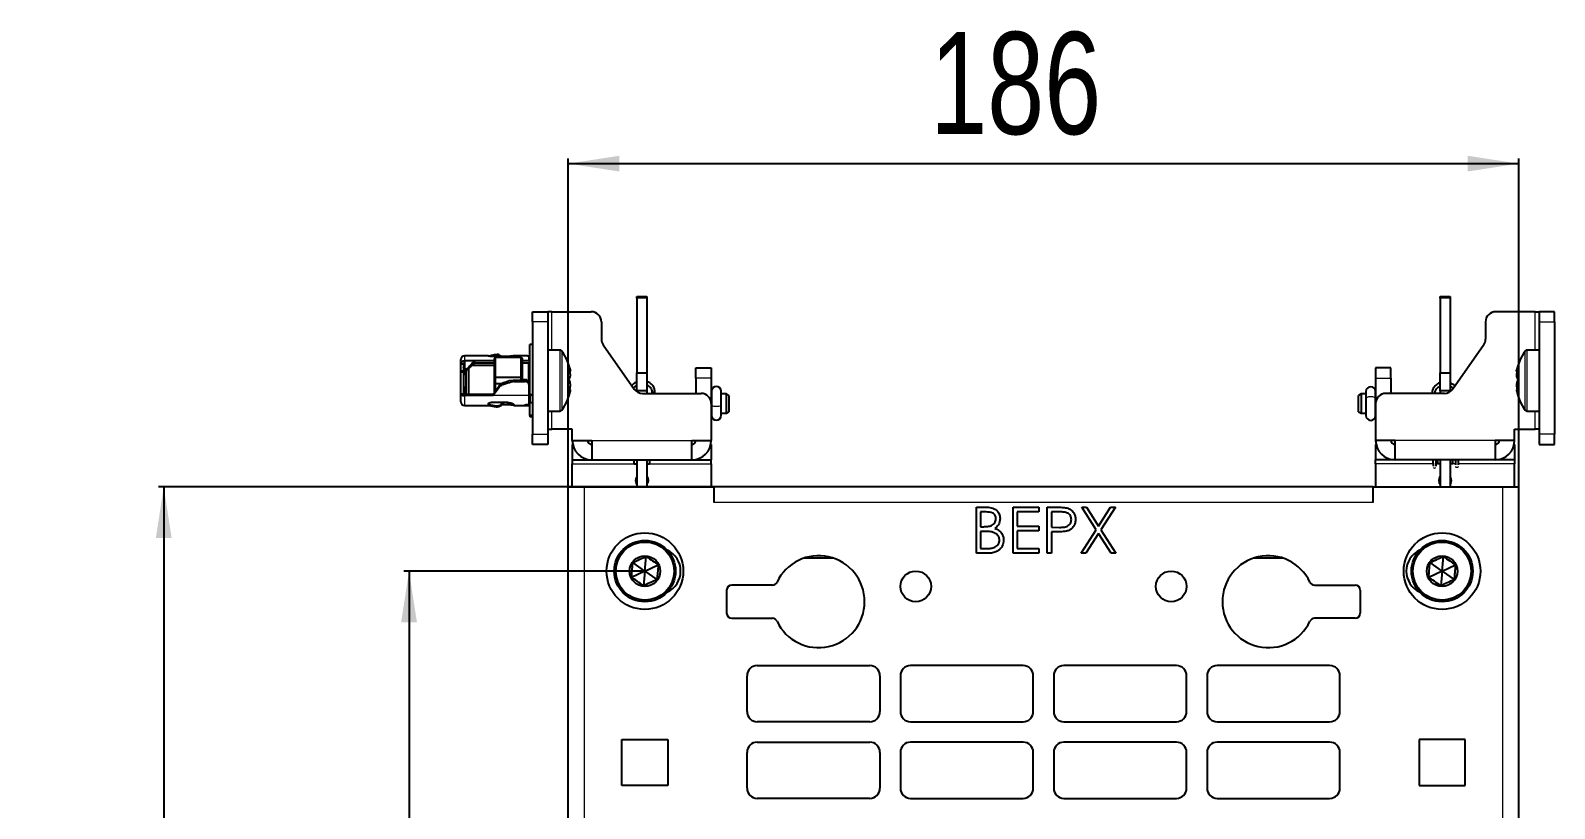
# Model space of a CAD drawing. Header units: millimetres. Extents: x -287 to 523, y -14 to 1990.
# Drawn here: x -287 to 11.2, y 1785.3 to 1937.6 of the extents above; entities that cross this region are included whole.
import ezdxf

# ---------------------------------------------------------------- set-up
doc = ezdxf.new("R2010")
doc.units = ezdxf.units.MM
doc.layers.add('FORMAT', color=7, linetype='Continuous')
doc.styles.add('SLDTEXTSTYLE0', font='TXT', dxfattribs={"width": 0.75})
doc.dimstyles.new('SLDDIMSTYLE0', dxfattribs={"dimtxt": 20, "dimasz": 10, "dimexe": 0, "dimexo": 0.0625, "dimgap": 5, "dimtad": 2, "dimdec": 1, "dimrnd": 1e-09, "dimzin": 12, "dimdsep": 46, "dimtxsty": 'SLDTEXTSTYLE0', "dimsah": 1, "dimcen": 0.09, "dimadec": 0, "dimazin": 3, "dimtfac": 1, "dimtofl": 0, "dimtmove": 0, "dimatfit": 3, "dimfxl": 0, "dimfrac": 2, "dimtolj": 1, "dimtzin": 12, "dimarcsym": 0})

# ---------------------------------------------------------------- blocks, each defined once
blk = doc.blocks.new('_D')
at = {"layer": 'FORMAT'}
for p, q in [((-153.32, 1848.27), (-261.96, 1848.27)), ((-260.96, 1848.27), (-260.96, 165.25)), ((-153.32, 165.25), (-261.96, 165.25))]:
    blk.add_line(p, q, dxfattribs=at)
for points in [[(-260.96, 1848.27), (-262.5, 1838.27), (-259.42, 1838.27)], [(-260.96, 165.25), (-259.42, 175.25), (-262.5, 175.25)]]:
    blk.add_solid(points, dxfattribs=at)
at = {"layer": 'FORMAT', "insert": (-286.74, 977.21), "char_height": 20, "attachment_point": 1, "rotation": 90, "style": 'SLDTEXTSTYLE0'}
blk.add_mtext('1683', dxfattribs=at)
blk = doc.blocks.new('_D_1')
at = {"layer": 'FORMAT'}
for p, q in [((-181.81, 1848.27), (-181.81, 1912.56)), ((4.19, 1848.27), (4.19, 1912.56)), ((-181.81, 1911.56), (4.19, 1911.56))]:
    blk.add_line(p, q, dxfattribs=at)
for points in [[(-181.81, 1911.56), (-171.81, 1910.02), (-171.81, 1913.1)], [(4.19, 1911.56), (-5.81, 1913.1), (-5.81, 1910.02)]]:
    blk.add_solid(points, dxfattribs=at)
at = {"layer": 'FORMAT', "insert": (-110.98, 1937.34), "char_height": 20, "attachment_point": 1, "style": 'SLDTEXTSTYLE0'}
blk.add_mtext('186', dxfattribs=at)
blk = doc.blocks.new('_D_5')
at = {"layer": 'FORMAT'}
for p, q in [((-166.82, 1831.76), (-213.96, 1831.76)), ((-212.96, 1831.76), (-212.96, 181.76)), ((-166.82, 181.76), (-213.96, 181.76))]:
    blk.add_line(p, q, dxfattribs=at)
for points in [[(-212.96, 1831.76), (-214.5, 1821.76), (-211.42, 1821.76)], [(-212.96, 181.76), (-211.42, 191.76), (-214.5, 191.76)]]:
    blk.add_solid(points, dxfattribs=at)
at = {"layer": 'FORMAT', "insert": (-238.74, 977.21), "char_height": 20, "attachment_point": 1, "rotation": 90, "style": 'SLDTEXTSTYLE0'}
blk.add_mtext('1650', dxfattribs=at)

msp = doc.modelspace()

# ---------------------------------------------------------------- linework, layer by layer
at = {"color": 7, "linetype": 'Continuous', "lineweight": 25}
for p, q in [((-168.41, 1885.56), (-166.41, 1885.56)), ((-168.41, 1885.19), (-168.41, 1885.56)), ((-168.41, 1885.19), (-168.41, 1870.56)), ((-166.41, 1885.56), (-166.41, 1885.19)), ((-166.41, 1885.19), (-166.41, 1870.56)), ((-11.21, 1885.56), (-9.21, 1885.56)), ((-11.21, 1885.19), (-11.21, 1885.56)), ((-11.21, 1885.19), (-11.21, 1870.56)), ((-9.21, 1885.56), (-9.21, 1885.19)), ((-9.21, 1885.19), (-9.21, 1870.56)), ((-188.81, 1882.56), (-185.81, 1882.56)), ((-188.81, 1880.56), (-188.81, 1882.56)), ((-185.81, 1882.56), (-185.81, 1880.56)), ((-185.01, 1882.56), (-185.81, 1882.56)), ((-185.01, 1882.56), (-177.31, 1882.56)), ((7.39, 1882.56), (-0.31, 1882.56)), ((7.39, 1882.56), (8.19, 1882.56)), ((8.19, 1882.56), (8.19, 1880.56)), ((11.19, 1882.56), (8.19, 1882.56)), ((11.19, 1880.56), (11.19, 1882.56)), ((-188.81, 1880.56), (-188.81, 1858.56)), ((-185.81, 1880.56), (-185.81, 1858.56)), ((-175.31, 1880.56), (-175.31, 1877.19)), ((-2.31, 1880.56), (-2.31, 1877.19)), ((8.19, 1880.56), (8.19, 1858.56)), ((11.19, 1880.56), (11.19, 1858.56)), ((-189.31, 1866.37), (-189.31, 1876.16)), ((-188.81, 1876.16), (-189.31, 1876.16)), ((-174.95, 1876.05), (-168.91, 1867.42)), ((-2.67, 1876.05), (-8.71, 1867.42)), ((-202.81, 1872.36), (-202.81, 1873.21)), ((-197.41, 1873.91), (-202.11, 1873.91)), ((-200.11, 1872.92), (-202.11, 1872.92)), ((-200.11, 1872.52), (-200.11, 1872.92)), ((-196.21, 1872.92), (-200.11, 1872.92)), ((-197.41, 1873.91), (-197.41, 1873.91)), ((-197.41, 1873.88), (-197.41, 1873.91)), ((-193.61, 1873.8), (-196.91, 1873.8)), ((-196.32, 1874.09), (-196.89, 1873.99)), ((-196.21, 1873.38), (-196.09, 1873.62)), ((-196.21, 1869.78), (-196.21, 1873.38)), ((-196.09, 1873.62), (-196.09, 1869.65)), ((-191.01, 1873.62), (-196.09, 1873.62)), ((-194.89, 1873.85), (-194.81, 1873.8)), ((-189.78, 1873.91), (-192.44, 1873.91)), ((-191.01, 1869.65), (-191.01, 1873.62)), ((-191.01, 1873.62), (-190.81, 1873.48)), ((-190.81, 1873.48), (-190.81, 1869.73)), ((-189.51, 1872.92), (-190.81, 1872.92)), ((-189.76, 1873.91), (-189.51, 1873.91)), ((-183.48, 1875.06), (-185.81, 1875.06)), ((8.19, 1875.06), (5.87, 1875.06)), ((-202.81, 1872.36), (-202.31, 1872.36)), ((-202.81, 1870.94), (-202.81, 1872.36)), ((-202.31, 1870.94), (-202.81, 1870.94)), ((-202.81, 1870.71), (-202.81, 1870.94)), ((-202.31, 1870.71), (-202.81, 1870.71)), ((-202.81, 1866.42), (-202.81, 1870.71)), ((-202.31, 1872.36), (-202.31, 1870.94)), ((-202.31, 1870.94), (-202.31, 1870.71)), ((-202.31, 1870.71), (-202.31, 1866.42)), ((-202.11, 1871.7), (-202.11, 1871.49)), ((-201.61, 1871.32), (-202.11, 1871.32)), ((-202.11, 1871.32), (-202.11, 1871.09)), ((-202.11, 1871.09), (-201.61, 1871.09)), ((-202.11, 1870.91), (-202.11, 1870.48)), ((-201.81, 1870.48), (-202.11, 1870.48)), ((-202.11, 1870.48), (-202.11, 1870.34)), ((-202.11, 1870.34), (-201.81, 1870.34)), ((-201.81, 1866.56), (-201.81, 1871.09)), ((-201.61, 1871.09), (-201.61, 1871.32)), ((-201.31, 1871.44), (-201.31, 1866.43)), ((-196.21, 1872.06), (-200.63, 1872.06)), ((-200.11, 1872.52), (-196.21, 1872.52)), ((-190.81, 1872.52), (-189.51, 1872.52)), ((-189.61, 1872.52), (-189.61, 1868.86)), ((-189.31, 1872.06), (-189.61, 1872.06)), ((-168.41, 1870.56), (-166.41, 1870.56)), ((-168.41, 1867.06), (-168.41, 1870.56)), ((-166.41, 1870.56), (-166.41, 1867.06)), ((-156.81, 1871.56), (-153.81, 1871.56)), ((-156.81, 1869.56), (-156.81, 1871.56)), ((-153.81, 1871.56), (-153.81, 1869.56)), ((-20.81, 1871.56), (-23.81, 1871.56)), ((-23.81, 1871.56), (-23.81, 1869.56)), ((-20.81, 1869.56), (-20.81, 1871.56)), ((-11.21, 1870.56), (-9.21, 1870.56)), ((-11.21, 1867.06), (-11.21, 1870.56)), ((-9.21, 1870.56), (-9.21, 1867.06)), ((-202.11, 1867.79), (-201.81, 1867.79)), ((-202.11, 1867.04), (-201.81, 1867.04)), ((-202.11, 1866.43), (-202.11, 1867.04)), ((-196.51, 1866.43), (-195.35, 1868.02)), ((-195.35, 1867.72), (-196.51, 1866.12)), ((-196.21, 1869.78), (-196.09, 1869.65)), ((-196.21, 1868.59), (-196.21, 1869.78)), ((-196.21, 1868.59), (-196.09, 1868.45)), ((-196.21, 1866.84), (-196.21, 1868.59)), ((-191.01, 1869.65), (-196.09, 1869.65)), ((-196.09, 1869.65), (-196.09, 1868.45)), ((-194.86, 1868.45), (-196.09, 1868.45)), ((-196.09, 1868.45), (-196.09, 1867)), ((-192.6, 1869.11), (-193.44, 1869)), ((-191.01, 1869.12), (-192.41, 1869.12)), ((-192.41, 1868.91), (-190.26, 1868.91)), ((-191.01, 1869.65), (-190.81, 1869.73)), ((-191.01, 1869.12), (-191.01, 1869.65)), ((-190.81, 1869.2), (-191.01, 1869.12)), ((-190.81, 1869.73), (-190.81, 1869.2)), ((-190.26, 1869.21), (-190.81, 1869.21)), ((-189.31, 1868.91), (-189.61, 1868.86)), ((-189.51, 1868.62), (-189.51, 1868.31)), ((-189.51, 1868.31), (-189.51, 1866.12)), ((-166.41, 1867.06), (-168.41, 1867.06)), ((-168.41, 1867.06), (-168.41, 1866.92)), ((-166.41, 1867.06), (-166.41, 1866.56)), ((-165.48, 1867.04), (-165.48, 1866.56)), ((-165.48, 1867.04), (-165.48, 1867.03)), ((-164.88, 1866.56), (-164.88, 1867.04)), ((-156.81, 1869.56), (-156.81, 1866.56)), ((-153.81, 1869.56), (-153.81, 1864.56)), ((-153.77, 1866.97), (-153.77, 1864.24)), ((-151.87, 1864.24), (-151.87, 1866.97)), ((-25.71, 1866.93), (-25.71, 1865.56)), ((-23.81, 1869.56), (-23.81, 1864.56)), ((-23.81, 1865.56), (-23.81, 1866.93)), ((-20.81, 1869.56), (-20.81, 1866.56)), ((-9.21, 1867.06), (-11.21, 1867.06)), ((-11.21, 1867.06), (-11.21, 1866.56)), ((-9.21, 1867.06), (-9.21, 1866.92)), ((3.79, 1867.21), (3.77, 1867.21)), ((-202.31, 1866.42), (-202.81, 1866.42)), ((-202.81, 1864.91), (-202.81, 1866.42)), ((-202.11, 1866.43), (-196.51, 1866.43)), ((-196.51, 1866.12), (-202.11, 1866.12)), ((-202.11, 1864.21), (-197.41, 1864.21)), ((-201.81, 1866.56), (-201.67, 1866.43)), ((-197.41, 1864.43), (-197.41, 1864.56)), ((-197.41, 1864.43), (-197.41, 1864.21)), ((-197.41, 1864.22), (-196.32, 1864.04)), ((-193.61, 1864.77), (-196.91, 1864.77)), ((-196.51, 1866.43), (-196.51, 1866.12)), ((-193.61, 1864.32), (-194.81, 1864.32)), ((-194.48, 1864.57), (-194.59, 1864.77)), ((-194.48, 1864.57), (-194.48, 1864.57)), ((-192.41, 1864.22), (-192.44, 1864.22)), ((-192.44, 1864.21), (-189.78, 1864.21)), ((-192.41, 1864.22), (-192.41, 1864.34)), ((-190.31, 1864.25), (-190.31, 1864.27)), ((-189.76, 1864.38), (-189.51, 1864.38)), ((-189.76, 1864.21), (-189.51, 1864.21)), ((-189.31, 1866.37), (-188.81, 1866.37)), ((-189.31, 1866), (-189.31, 1864.76)), ((-189.31, 1864.76), (-188.81, 1864.76)), ((-189.31, 1862.21), (-189.31, 1864.76)), ((-188.82, 1866.06), (-188.81, 1866.06)), ((-167.27, 1866.56), (-155.81, 1866.56)), ((-153.77, 1866.46), (-153.81, 1866.46)), ((-153.81, 1864.56), (-153.81, 1857.36)), ((-153.77, 1864.24), (-153.77, 1862.27)), ((-150.86, 1866.46), (-151.87, 1866.46)), ((-151.87, 1862.27), (-151.87, 1864.24)), ((-150.36, 1866.17), (-150.86, 1866.46)), ((-150.86, 1862.66), (-150.86, 1866.46)), ((-150.36, 1866.17), (-150.36, 1862.95)), ((-26.66, 1866.46), (-27.16, 1866.17)), ((-27.16, 1862.95), (-27.16, 1866.17)), ((-25.71, 1866.46), (-26.66, 1866.46)), ((-26.66, 1866.46), (-26.66, 1862.66)), ((-25.71, 1865.56), (-25.71, 1862.23)), ((-23.81, 1866.46), (-23.81, 1866.46)), ((-23.81, 1862.23), (-23.81, 1865.56)), ((-23.81, 1864.56), (-23.81, 1857.36)), ((-10.35, 1866.56), (-21.81, 1866.56)), ((-12.78, 1866.66), (-12.78, 1866.56)), ((-12.18, 1866.56), (-12.18, 1866.67)), ((-188.81, 1862.21), (-189.31, 1862.21)), ((-189.31, 1862.21), (-189.31, 1861.96)), ((-188.81, 1861.96), (-189.31, 1861.96)), ((-185.81, 1863.06), (-183.48, 1863.06)), ((-153.81, 1862.66), (-153.77, 1862.66)), ((-151.87, 1862.66), (-150.86, 1862.66)), ((-150.86, 1862.66), (-150.36, 1862.95)), ((-27.16, 1862.95), (-26.66, 1862.66)), ((-26.66, 1862.66), (-25.71, 1862.66)), ((-23.81, 1862.66), (-23.81, 1862.66)), ((5.87, 1863.06), (8.19, 1863.06)), ((-188.81, 1856.56), (-188.81, 1858.56)), ((-185.81, 1859.56), (-185.01, 1859.56)), ((-185.81, 1858.56), (-185.81, 1856.56)), ((-181.01, 1859.56), (-185.01, 1859.56)), ((-181.01, 1857.36), (-181.01, 1859.56)), ((3.39, 1859.56), (7.39, 1859.56)), ((3.39, 1857.36), (3.39, 1859.56)), ((8.19, 1859.56), (7.39, 1859.56)), ((8.19, 1858.56), (8.19, 1856.56)), ((11.19, 1856.56), (11.19, 1858.56)), ((-185.81, 1856.56), (-188.81, 1856.56)), ((-181.01, 1857.36), (-177.21, 1857.36)), ((-181.01, 1856.56), (-181.01, 1853.56)), ((-180.92, 1856.56), (-181.01, 1856.56)), ((-177.21, 1857.36), (-177.21, 1853.56)), ((-157.61, 1857.36), (-153.81, 1857.36)), ((-157.61, 1853.56), (-157.61, 1857.36)), ((-153.81, 1856.56), (-153.89, 1856.56)), ((-153.81, 1856.56), (-153.81, 1853.56)), ((-20.01, 1857.36), (-23.81, 1857.36)), ((-23.81, 1856.56), (-23.81, 1853.56)), ((-23.81, 1856.56), (-23.72, 1856.56)), ((-20.01, 1853.56), (-20.01, 1857.36)), ((3.39, 1857.36), (-0.41, 1857.36)), ((-0.41, 1857.36), (-0.41, 1853.56)), ((3.31, 1856.56), (3.39, 1856.56)), ((3.39, 1856.56), (3.39, 1853.56)), ((8.19, 1856.56), (11.19, 1856.56)), ((-181.01, 1853.56), (-177.21, 1853.56)), ((-181.01, 1853.56), (-181.01, 1852.76)), ((-181.01, 1848.26), (-181.01, 1852.76)), ((-177.21, 1853.56), (-168.91, 1853.56)), ((-168.91, 1853.56), (-165.91, 1853.56)), ((-168.91, 1852.76), (-168.91, 1853.56)), ((-168.91, 1852.76), (-168.41, 1852.76)), ((-168.41, 1853.56), (-168.41, 1848.26)), ((-166.41, 1853.56), (-166.41, 1848.26)), ((-166.41, 1852.76), (-165.91, 1852.76)), ((-165.91, 1853.56), (-157.61, 1853.56)), ((-165.91, 1853.56), (-165.91, 1852.76)), ((-157.61, 1853.56), (-153.81, 1853.56)), ((-153.81, 1852.76), (-153.81, 1853.56)), ((-153.81, 1852.76), (-153.81, 1848.26)), ((-20.01, 1853.56), (-23.81, 1853.56)), ((-23.81, 1852.76), (-23.81, 1853.56)), ((-23.81, 1852.76), (-23.81, 1848.26)), ((-11.71, 1853.56), (-20.01, 1853.56)), ((-12.6, 1853.56), (-12.58, 1852.3)), ((-11.98, 1852.31), (-12, 1853.56)), ((-8.71, 1853.56), (-11.71, 1853.56)), ((-11.71, 1853.56), (-11.71, 1852.76)), ((-11.21, 1852.76), (-11.71, 1852.76)), ((-11.21, 1853.56), (-11.21, 1848.26)), ((-9.21, 1853.56), (-9.21, 1848.26)), ((-8.71, 1852.76), (-9.21, 1852.76)), ((-0.41, 1853.56), (-8.71, 1853.56)), ((-8.71, 1852.76), (-8.71, 1853.56)), ((-8.2, 1853.56), (-8.19, 1852.6)), ((-7.59, 1852.6), (-7.6, 1853.56)), ((3.39, 1853.56), (-0.41, 1853.56)), ((3.39, 1853.56), (3.39, 1852.76)), ((3.39, 1848.26), (3.39, 1852.76)), ((-181.81, 165.26), (-181.81, 1848.26)), ((-181.81, 1848.26), (-178.71, 1848.26)), ((-178.71, 1848.26), (-153.31, 1848.26)), ((-153.31, 1848.26), (-153.31, 1848.27)), ((-24.31, 1848.27), (-153.31, 1848.27)), ((-153.31, 1848.26), (-153.31, 1845.17)), ((-24.31, 1848.27), (-24.31, 1848.26)), ((-24.31, 1848.26), (1.09, 1848.26)), ((-24.31, 1845.17), (-24.31, 1848.26)), ((1.09, 1848.26), (4.19, 1848.26)), ((4.19, 165.26), (4.19, 1848.26)), ((-101.92, 1844.27), (-100.17, 1844.27)), ((-101.92, 1835.27), (-101.92, 1844.27)), ((-100.02, 1843.35), (-101.11, 1843.35)), ((-101.11, 1843.35), (-101.11, 1840.46)), ((-94.77, 1844.27), (-89.69, 1844.27)), ((-94.77, 1835.27), (-94.77, 1844.27)), ((-93.96, 1843.35), (-93.96, 1840.58)), ((-89.69, 1843.35), (-93.96, 1843.35)), ((-89.69, 1844.27), (-89.69, 1843.35)), ((-88.08, 1844.27), (-86.31, 1844.27)), ((-88.08, 1835.27), (-88.08, 1844.27)), ((-87.27, 1843.35), (-87.27, 1840.35)), ((-85.62, 1843.35), (-87.27, 1843.35)), ((-81.33, 1844.27), (-80.39, 1844.27)), ((-78.5, 1839.86), (-81.33, 1844.27)), ((-80.39, 1844.27), (-78.04, 1840.59)), ((-78.04, 1840.59), (-75.68, 1844.27)), ((-74.75, 1844.27), (-77.57, 1839.86)), ((-75.68, 1844.27), (-74.75, 1844.27)), ((-101.11, 1840.46), (-100.57, 1840.46)), ((-93.96, 1840.58), (-89.69, 1840.58)), ((-89.69, 1840.58), (-89.69, 1839.66)), ((-87.27, 1840.35), (-85.69, 1840.33)), ((-101.11, 1839.54), (-101.11, 1836.2)), ((-100.58, 1839.54), (-101.11, 1839.54)), ((-93.96, 1839.66), (-93.96, 1836.2)), ((-89.69, 1839.66), (-93.96, 1839.66)), ((-87.27, 1839.43), (-87.27, 1835.27)), ((-86.62, 1839.43), (-87.27, 1839.43)), ((-81.44, 1835.27), (-78.5, 1839.86)), ((-78.04, 1839.13), (-80.51, 1835.27)), ((-75.57, 1835.27), (-78.04, 1839.13)), ((-77.57, 1839.86), (-74.63, 1835.27)), ((-166.81, 1831.76), (-166.56, 1834.64)), ((-129.85, 1834.27), (-135.77, 1834.27)), ((-99.49, 1835.27), (-101.92, 1835.27)), ((-101.11, 1836.2), (-99.96, 1836.2)), ((-89.69, 1835.27), (-94.77, 1835.27)), ((-93.96, 1836.2), (-89.69, 1836.2)), ((-89.69, 1836.2), (-89.69, 1835.27)), ((-87.27, 1835.27), (-88.08, 1835.27)), ((-80.51, 1835.27), (-81.44, 1835.27)), ((-74.63, 1835.27), (-75.57, 1835.27)), ((-41.85, 1834.27), (-47.77, 1834.27)), ((-10.81, 1831.76), (-10.56, 1834.64)), ((-166.81, 1831.76), (-169.43, 1830.54)), ((-166.81, 1831.76), (-169.17, 1833.42)), ((-166.81, 1831.76), (-167.06, 1828.89)), ((-166.81, 1831.76), (-164.19, 1832.98)), ((-166.81, 1831.76), (-164.44, 1830.11)), ((-10.81, 1831.76), (-13.43, 1830.54)), ((-10.81, 1831.76), (-13.17, 1833.42)), ((-10.81, 1831.76), (-11.06, 1828.89)), ((-10.81, 1831.76), (-8.19, 1832.98)), ((-10.81, 1831.76), (-8.44, 1830.11)), ((-141.86, 1829.02), (-149.81, 1829.02)), ((-35.76, 1829.02), (-27.81, 1829.02)), ((-150.81, 1828.02), (-150.81, 1823.52)), ((-26.81, 1828.02), (-26.81, 1823.52)), ((-149.81, 1822.52), (-141.86, 1822.52)), ((-27.81, 1822.52), (-35.76, 1822.52)), ((-144.81, 1813.26), (-122.81, 1813.26)), ((-92.81, 1813.26), (-114.81, 1813.26)), ((-62.81, 1813.26), (-84.81, 1813.26)), ((-32.81, 1813.26), (-54.81, 1813.26)), ((-146.81, 1804.26), (-146.81, 1811.26)), ((-120.81, 1811.26), (-120.81, 1804.26)), ((-116.81, 1811.26), (-116.81, 1804.26)), ((-90.81, 1804.26), (-90.81, 1811.26)), ((-86.81, 1811.26), (-86.81, 1804.26)), ((-60.81, 1804.26), (-60.81, 1811.26)), ((-56.81, 1811.26), (-56.81, 1804.26)), ((-30.81, 1804.26), (-30.81, 1811.26)), ((-122.81, 1802.26), (-144.81, 1802.26)), ((-114.81, 1802.26), (-92.81, 1802.26)), ((-84.81, 1802.26), (-62.81, 1802.26)), ((-54.81, 1802.26), (-32.81, 1802.26)), ((-171.31, 1798.76), (-162.31, 1798.76)), ((-171.31, 1789.76), (-171.31, 1798.76)), ((-162.31, 1798.76), (-162.31, 1789.76)), ((-6.31, 1798.76), (-15.31, 1798.76)), ((-15.31, 1798.76), (-15.31, 1789.76)), ((-6.31, 1789.76), (-6.31, 1798.76)), ((-146.81, 1789.26), (-146.81, 1796.26)), ((-144.81, 1798.26), (-122.81, 1798.26)), ((-120.81, 1796.26), (-120.81, 1789.26)), ((-116.81, 1796.26), (-116.81, 1789.26)), ((-92.81, 1798.26), (-114.81, 1798.26)), ((-90.81, 1789.26), (-90.81, 1796.26)), ((-86.81, 1796.26), (-86.81, 1789.26)), ((-62.81, 1798.26), (-84.81, 1798.26)), ((-60.81, 1789.26), (-60.81, 1796.26)), ((-56.81, 1796.26), (-56.81, 1789.26)), ((-32.81, 1798.26), (-54.81, 1798.26)), ((-30.81, 1789.26), (-30.81, 1796.26)), ((-162.31, 1789.76), (-171.31, 1789.76)), ((-15.31, 1789.76), (-6.31, 1789.76)), ((-122.81, 1787.26), (-144.81, 1787.26)), ((-114.81, 1787.26), (-92.81, 1787.26)), ((-84.81, 1787.26), (-62.81, 1787.26)), ((-54.81, 1787.26), (-32.81, 1787.26))]:
    msp.add_line(p, q, dxfattribs=at)
at = {"color": 8, "linetype": 'Continuous', "lineweight": 18}
for p, q in [((-166.41, 1885.19), (-168.41, 1885.19)), ((-9.21, 1885.19), (-11.21, 1885.19)), ((-185.01, 1875.06), (-185.01, 1882.56)), ((7.39, 1875.06), (7.39, 1882.56)), ((-185.81, 1880.56), (-188.81, 1880.56)), ((8.19, 1880.56), (11.19, 1880.56)), ((-202.11, 1873.91), (-202.11, 1872.92)), ((-194.91, 1873.8), (-194.89, 1873.85)), ((-189.51, 1872.92), (-189.51, 1873.91)), ((-183.48, 1875.06), (-183.48, 1863.06)), ((-183.04, 1874.83), (-183.04, 1863.29)), ((5.42, 1863.29), (5.42, 1874.83)), ((5.87, 1863.06), (5.87, 1875.06)), ((-189.51, 1872.06), (-189.51, 1872.52)), ((-195.35, 1868.02), (-195.35, 1867.72)), ((-192.6, 1868.89), (-192.6, 1869.11)), ((-192.41, 1869.12), (-192.41, 1868.91)), ((-190.26, 1868.91), (-190.26, 1869.21)), ((-153.81, 1869.56), (-156.81, 1869.56)), ((-23.81, 1869.56), (-20.81, 1869.56)), ((-202.11, 1866.12), (-202.11, 1864.21)), ((-189.51, 1866.12), (-196.51, 1866.12)), ((-193.61, 1864.32), (-193.61, 1864.77)), ((-189.76, 1864.38), (-189.76, 1864.21)), ((-189.51, 1864.38), (-189.51, 1866.12)), ((-185.01, 1859.56), (-185.01, 1863.06)), ((7.39, 1859.56), (7.39, 1863.06)), ((-188.81, 1858.56), (-185.81, 1858.56)), ((11.19, 1858.56), (8.19, 1858.56)), ((-177.21, 1857.36), (-157.61, 1857.36)), ((-0.41, 1857.36), (-20.01, 1857.36)), ((-181.01, 1852.76), (-168.91, 1852.76)), ((-165.91, 1852.76), (-153.81, 1852.76)), ((-12.59, 1852.76), (-23.81, 1852.76)), ((-11.71, 1852.76), (-11.99, 1852.76)), ((-8.19, 1852.76), (-8.71, 1852.76)), ((3.39, 1852.76), (-7.59, 1852.76)), ((-178.71, 1848.26), (-178.71, 165.26)), ((1.09, 165.26), (1.09, 1848.26)), ((-24.31, 1845.17), (-153.31, 1845.17))]:
    msp.add_line(p, q, dxfattribs=at)
at = {"color": 7, "linetype": 'Continuous', "lineweight": 25, "flags": 128}
for points in [[(-202.31, 1871.58), (-202.31, 1871.6), (-202.29, 1871.62), (-202.28, 1871.64), (-202.25, 1871.66), (-202.22, 1871.68), (-202.19, 1871.69), (-202.15, 1871.7), (-202.11, 1871.7)], [(-189.31, 1872.55), (-189.37, 1872.53), (-189.51, 1872.52)], [(-202.31, 1866.55), (-202.31, 1866.52), (-202.29, 1866.5), (-202.28, 1866.48), (-202.25, 1866.46), (-202.22, 1866.45), (-202.19, 1866.44), (-202.15, 1866.43), (-202.11, 1866.43)], [(-189.31, 1866.41), (-189.37, 1866.42), (-189.51, 1866.43)], [(-189.31, 1866), (-189.31, 1866.03), (-189.32, 1866.05), (-189.34, 1866.07), (-189.37, 1866.09), (-189.4, 1866.1), (-189.43, 1866.12), (-189.47, 1866.12), (-189.51, 1866.12)], [(-12.22, 1853.56), (-12.29, 1853.56), (-12.39, 1853.56)], [(-166.41, 1850.26), (-166.25, 1849.99), (-166.16, 1849.51)], [(-166.16, 1849.51), (-166.25, 1849.03), (-166.41, 1848.76)], [(-11.21, 1850.26), (-11.36, 1849.99), (-11.46, 1849.51)], [(-11.46, 1849.51), (-11.36, 1849.03), (-11.21, 1848.76)]]:
    msp.add_lwpolyline(points, dxfattribs=at)
at = {"color": 8, "linetype": 'Continuous', "lineweight": 18, "flags": 128}
for points in [[(-165.48, 1867.03), (-165.48, 1867.03), (-165.46, 1866.96), (-165.39, 1866.9), (-165.29, 1866.87), (-165.17, 1866.86), (-165.06, 1866.87), (-164.96, 1866.92), (-164.9, 1866.98), (-164.88, 1867.04)], [(-25.71, 1865.56), (-25.64, 1865.71), (-25.43, 1865.84), (-25.13, 1865.93), (-24.76, 1865.96)], [(-24.76, 1865.96), (-24.4, 1865.93), (-24.09, 1865.84), (-23.88, 1865.71), (-23.81, 1865.56)], [(-12.18, 1866.67), (-12.2, 1866.6), (-12.23, 1866.56)], [(-8.18, 1852.26), (-8.18, 1852.26), (-8.16, 1852.19), (-8.09, 1852.14), (-7.99, 1852.1), (-7.87, 1852.09), (-7.76, 1852.11), (-7.66, 1852.15), (-7.6, 1852.21), (-7.58, 1852.27)]]:
    msp.add_lwpolyline(points, dxfattribs=at)
at = {"color": 7, "linetype": 'Continuous', "lineweight": 25}
for centre, radius in [((-166.81, 1831.76), 7.5), ((-166.81, 1831.76), 6), ((-166.81, 1831.76), 5.7), ((-10.81, 1831.76), 7.5), ((-10.81, 1831.76), 6), ((-10.81, 1831.76), 5.7), ((-166.81, 1831.76), 3), ((-10.81, 1831.76), 3), ((-113.81, 1828.77), 3), ((-63.81, 1828.77), 3)]:
    msp.add_circle(centre, radius, dxfattribs=at)
for centre, radius, start, end in [((-177.31, 1880.56), 2, 360, 90), ((-0.31, 1880.56), 2, 90, 180), ((-173.31, 1877.19), 2, 180, 214.992), ((-4.31, 1877.19), 2, 325.008, 0), ((-202.11, 1873.21), 0.7, 90, 180), ((-202.17, 1872.28), 0.641, 84.2482, 172.7634), ((-189.51, 1874.11), 0.2, 269.9998, 359.9998), ((-189.49, 1873.1), 0.183, 264.2482, 352.7634), ((-183.48, 1874.52), 0.54, 35.2515, 90), ((-191.21, 1869.06), 10, 10.8849, 35.2515), ((13.59, 1869.06), 10, 144.7485, 169.0158), ((5.87, 1874.52), 0.54, 90, 144.7485), ((-202.13, 1872.34), 0.183, 84.2482, 172.7634), ((-192.41, 1867.98), 0.932, 89.97, 102.0278), ((-190.19, 1868.53), 0.687, 7.2366, 95.7518), ((-190.19, 1868.23), 0.687, 7.2366, 95.7518), ((-191.21, 1869.06), 10, 324.7485, 349.0216), ((-167.27, 1868.56), 2, 214.992, 270), ((-152.82, 1866.97), 0.95, 0, 180), ((-24.76, 1866.93), 0.95, 0, 180), ((-10.35, 1868.56), 2, 270, 325.008), ((13.59, 1869.06), 10, 190.9122, 215.2515), ((-202.11, 1864.91), 0.7, 180, 270), ((-202.2, 1866.83), 0.71, 215.1313, 277.0089), ((-189.51, 1864.19), 0.197, 1.0398, 91.0034), ((-189.51, 1864.01), 0.2, 0.0002, 90.0002), ((-189.26, 1865.92), 0.46, 10.179, 76.8719), ((-155.81, 1864.56), 2, 0, 90), ((-21.81, 1864.56), 2, 90, 180), ((-183.48, 1863.6), 0.54, 270, 324.7485), ((-152.82, 1862.27), 0.95, 180, 0), ((-24.76, 1862.23), 0.95, 180, 0), ((5.87, 1863.6), 0.54, 215.2515, 270), ((-177.21, 1857.36), 3.8, 180, 270), ((-177.21, 1857.36), 0.8, 180, 270), ((-157.61, 1857.36), 3.8, 270, 0), ((-157.61, 1857.36), 0.8, 270, 0), ((-20.01, 1857.36), 3.8, 180, 270), ((-20.01, 1857.36), 0.8, 180, 270), ((-0.41, 1857.36), 0.8, 270, 0), ((-0.41, 1857.36), 3.8, 270, 0), ((-167.41, 1849.51), 1.25, 143.1301, 216.8699), ((-10.21, 1849.51), 1.25, 323.1301, 36.8699), ((-164.31, 1831.76), 4.5, 294.975, 65.025), ((-132.81, 1825.77), 9, 205.1507, 154.8493), ((-44.81, 1825.77), 9, 25.1507, 334.8493), ((-13.31, 1831.76), 4.5, 114.975, 245.025), ((-149.81, 1828.02), 1, 90, 180), ((-141.86, 1830.02), 1, 270, 334.8493), ((-35.76, 1830.02), 1, 205.1507, 270), ((-27.81, 1828.02), 1, 0, 90), ((-149.81, 1823.52), 1, 180, 270), ((-141.86, 1821.52), 1, 25.1507, 90), ((-35.76, 1821.52), 1, 90, 154.8493), ((-27.81, 1823.52), 1, 270, 0), ((-144.81, 1811.26), 2, 90, 180), ((-122.81, 1811.26), 2, 0, 90), ((-114.81, 1811.26), 2, 90, 180), ((-92.81, 1811.26), 2, 0, 90), ((-84.81, 1811.26), 2, 90, 180), ((-62.81, 1811.26), 2, 0, 90), ((-54.81, 1811.26), 2, 90, 180), ((-32.81, 1811.26), 2, 0, 90), ((-144.81, 1804.26), 2, 180, 270), ((-122.81, 1804.26), 2, 270, 0), ((-114.81, 1804.26), 2, 180, 270), ((-92.81, 1804.26), 2, 270, 0), ((-84.81, 1804.26), 2, 180, 270), ((-62.81, 1804.26), 2, 270, 0), ((-54.81, 1804.26), 2, 180, 270), ((-32.81, 1804.26), 2, 270, 0), ((-144.81, 1796.26), 2, 90, 180), ((-122.81, 1796.26), 2, 0, 90), ((-114.81, 1796.26), 2, 90, 180), ((-92.81, 1796.26), 2, 0, 90), ((-84.81, 1796.26), 2, 90, 180), ((-62.81, 1796.26), 2, 0, 90), ((-54.81, 1796.26), 2, 90, 180), ((-32.81, 1796.26), 2, 0, 90), ((-144.81, 1789.26), 2, 180, 270), ((-122.81, 1789.26), 2, 270, 360), ((-114.81, 1789.26), 2, 180, 270), ((-92.81, 1789.26), 2, 270, 0), ((-84.81, 1789.26), 2, 180, 270), ((-62.81, 1789.26), 2, 270, 0), ((-54.81, 1789.26), 2, 180, 270), ((-32.81, 1789.26), 2, 270, 0)]:
    msp.add_arc(centre, radius, start, end, dxfattribs=at)
at = {"color": 8, "linetype": 'Continuous', "lineweight": 18}
for centre, radius, start, end in [((-153.05, 1865.65), 1.59, 243.0891, 278.3694), ((-152.59, 1865.65), 1.59, 261.6306, 296.9109), ((-12.65, 1866.66), 0.131, 182.8019, 231.2595), ((-12.28, 1852.34), 0.404, 231.9427, 309.5849)]:
    msp.add_arc(centre, radius, start, end, dxfattribs=at)
at = {"color": 7, "linetype": 'Continuous', "lineweight": 25}
msp.add_ellipse((-192.41, 1868.78), major_axis=(0.75, 0), ratio=0.445831, start_param=1.570796, end_param=1.83344, dxfattribs=at)
for points, knots in [([(-202.11, 1872.92), (-202.11, 1872.66), (-202.11, 1872.18), (-202.11, 1871.58), (-202.11, 1871.32)], [0, 0, 0, 0, 0.559866, 1, 1, 1, 1]), ([(-200.11, 1872.92), (-200.39, 1872.66), (-200.89, 1872.18), (-201.39, 1871.58), (-201.61, 1871.32)], [0, 0, 0, 0, 0.559911, 1, 1, 1, 1]), ([(-197.41, 1873.91), (-196.91, 1874.03), (-196.24, 1874.18), (-195.34, 1874.17), (-195.04, 1873.95), (-194.89, 1873.85)], [0, 0, 0, 0, 0.587693, 0.790818, 1, 1, 1, 1]), ([(-196.91, 1873.8), (-196.97, 1873.8), (-197.08, 1873.81), (-197.23, 1873.82), (-197.34, 1873.85), (-197.4, 1873.87), (-197.41, 1873.88), (-197.41, 1873.88)], [0, 0, 0, 0, 0.2144453, 0.4288931, 0.6432387, 0.8571881, 1, 1, 1, 1]), ([(-195.31, 1874.08), (-195.37, 1874.11), (-195.46, 1874.16), (-195.6, 1874.19), (-195.84, 1874.18), (-196.13, 1874.11), (-196.39, 1874.07), (-196.48, 1874.06)], [0, 0, 0, 0, 0.1959601, 0.2923906, 0.38871, 0.7887313, 1, 1, 1, 1]), ([(-192.44, 1873.91), (-192.45, 1873.91), (-192.47, 1873.91), (-192.65, 1873.88), (-192.94, 1873.84), (-193.28, 1873.81), (-193.51, 1873.8), (-193.61, 1873.8)], [0, 0, 0, 0, 0.132621, 0.367345, 0.598403, 0.830955, 1, 1, 1, 1]), ([(-200.11, 1872.52), (-200.39, 1872.29), (-200.89, 1871.87), (-201.39, 1871.33), (-201.61, 1871.09)], [0, 0, 0, 0, 0.559868, 1, 1, 1, 1]), ([(-181.61, 1869.3), (-181.61, 1869.31), (-181.61, 1869.33), (-181.6, 1869.38), (-181.56, 1869.49), (-181.48, 1869.61), (-181.41, 1869.81), (-181.38, 1870.09), (-181.4, 1870.53), (-181.48, 1870.99), (-181.56, 1871.35), (-181.59, 1871.49), (-181.6, 1871.56), (-181.61, 1871.59), (-181.61, 1871.6), (-181.61, 1871.61), (-181.6, 1871.6), (-181.54, 1871.47), (-181.45, 1871.2), (-181.38, 1870.94), (-181.39, 1870.93), (-181.39, 1870.93)], [0, 0, 0, 0, 0.005558, 0.013374, 0.035034, 0.131849, 0.247035, 0.319984, 0.393529, 0.553866, 0.60656, 0.632964, 0.646239, 0.65197, 0.65776, 0.662732, 0.671493, 0.698625, 0.8253, 0.953094, 1, 1, 1, 1]), ([(3.77, 1870.93), (3.77, 1870.92), (3.76, 1870.91), (3.79, 1871.05), (3.86, 1871.31), (3.95, 1871.53), (3.98, 1871.59), (3.99, 1871.61), (3.99, 1871.6), (3.99, 1871.59), (3.99, 1871.57), (3.97, 1871.48), (3.89, 1871.14), (3.8, 1870.69), (3.76, 1870.18), (3.78, 1869.81), (3.85, 1869.63), (3.92, 1869.5), (3.95, 1869.45), (3.97, 1869.4), (3.98, 1869.37), (3.99, 1869.33), (3.99, 1869.31), (3.99, 1869.3)], [0, 0, 0, 0, 0.01095, 0.084261, 0.251384, 0.301143, 0.326111, 0.336174, 0.341648, 0.347168, 0.3534, 0.364584, 0.407267, 0.575793, 0.655414, 0.736053, 0.89255, 0.931183, 0.955749, 0.971918, 0.988179, 0.994671, 1, 1, 1, 1]), ([(-202.11, 1866.43), (-202.11, 1866.62), (-202.11, 1867.03), (-202.11, 1867.53), (-202.11, 1867.79)], [0, 0, 0, 0, 0.464597, 1, 1, 1, 1]), ([(-195.35, 1868.02), (-195.23, 1868.15), (-194.99, 1868.42), (-194.33, 1868.76), (-193.79, 1868.91), (-193.44, 1869)], [0, 0, 0, 0, 0.261809, 0.533628, 1, 1, 1, 1]), ([(-195.35, 1867.72), (-195.19, 1867.89), (-194.83, 1868.24), (-193.85, 1868.62), (-193.09, 1868.78), (-192.6, 1868.89)], [0, 0, 0, 0, 0.254027, 0.526591, 1, 1, 1, 1]), ([(-189.31, 1868.86), (-189.31, 1868.86), (-189.31, 1868.87), (-189.33, 1868.88), (-189.37, 1868.88), (-189.44, 1868.87), (-189.51, 1868.86), (-189.56, 1868.85), (-189.57, 1868.85)], [0, 0, 0, 0, 0.1617491, 0.3126795, 0.4463249, 0.6476804, 0.8628354, 1, 1, 1, 1]), ([(-189.31, 1867.68), (-189.31, 1867.68), (-189.31, 1867.69), (-189.33, 1867.7), (-189.37, 1867.71), (-189.44, 1867.72), (-189.48, 1867.73), (-189.51, 1867.73)], [0, 0, 0, 0, 0.195302, 0.377541, 0.538909, 0.761383, 1, 1, 1, 1]), ([(-181.39, 1867.16), (-181.39, 1867.18), (-181.38, 1867.23), (-181.41, 1867.17), (-181.48, 1866.97), (-181.57, 1866.8), (-181.59, 1866.75), (-181.61, 1866.75), (-181.61, 1866.76), (-181.61, 1866.78), (-181.61, 1866.81), (-181.59, 1866.9), (-181.51, 1867.24), (-181.42, 1867.69), (-181.38, 1868.21), (-181.4, 1868.64), (-181.47, 1868.88), (-181.54, 1869.06), (-181.57, 1869.13), (-181.59, 1869.19), (-181.6, 1869.24), (-181.61, 1869.28), (-181.61, 1869.3), (-181.61, 1869.3)], [0, 0, 0, 0, 0.029808, 0.101722, 0.265658, 0.314468, 0.33896, 0.348832, 0.354202, 0.359616, 0.365729, 0.3767, 0.418569, 0.583882, 0.661985, 0.741086, 0.894598, 0.932496, 0.956593, 0.972453, 0.988405, 0.994772, 1, 1, 1, 1]), ([(-168.41, 1868.79), (-168.67, 1868.67), (-169.07, 1868.5), (-169.3, 1868.19), (-169.38, 1868.09)], [0, 0, 0, 0, 0.6677502, 1, 1, 1, 1]), ([(-169.03, 1867.59), (-169.01, 1867.63), (-168.92, 1867.82), (-168.68, 1868.02), (-168.44, 1868.11), (-168.41, 1868.12)], [0, 0, 0, 0, 0.17004, 0.879402, 1, 1, 1, 1]), ([(-164.88, 1867.04), (-164.9, 1867.18), (-164.93, 1867.56), (-165.23, 1868.13), (-165.76, 1868.62), (-166.22, 1868.77), (-166.41, 1868.83)], [0, 0, 0, 0, 0.173097, 0.475053, 0.778671, 1, 1, 1, 1]), ([(-166.41, 1868.21), (-166.25, 1868.13), (-165.89, 1867.95), (-165.56, 1867.53), (-165.51, 1867.2), (-165.48, 1867.04)], [0, 0, 0, 0, 0.296716, 0.64973, 1, 1, 1, 1]), ([(-11.21, 1868.62), (-11.24, 1868.62), (-11.55, 1868.55), (-12.07, 1868.19), (-12.59, 1867.59), (-12.77, 1867.03), (-12.78, 1866.73), (-12.78, 1866.66)], [0, 0, 0, 0, 0.027258, 0.332367, 0.638027, 0.91803, 1, 1, 1, 1]), ([(-12.18, 1866.67), (-12.17, 1866.76), (-12.16, 1867.04), (-11.92, 1867.47), (-11.56, 1867.83), (-11.28, 1867.93), (-11.21, 1867.96)], [0, 0, 0, 0, 0.181412, 0.557801, 0.886774, 1, 1, 1, 1]), ([(-8.3, 1868), (-8.44, 1868.15), (-8.69, 1868.41), (-9.05, 1868.53), (-9.21, 1868.59)], [0, 0, 0, 0, 0.568541, 1, 1, 1, 1]), ([(-9.21, 1867.94), (-9.08, 1867.88), (-8.84, 1867.76), (-8.72, 1867.57), (-8.66, 1867.49)], [0, 0, 0, 0, 0.543333, 1, 1, 1, 1]), ([(3.99, 1869.3), (3.99, 1869.29), (3.99, 1869.27), (3.98, 1869.22), (3.94, 1869.09), (3.86, 1868.91), (3.79, 1868.64), (3.76, 1868.32), (3.78, 1867.84), (3.86, 1867.39), (3.94, 1867.02), (3.97, 1866.88), (3.99, 1866.81), (3.99, 1866.78), (3.99, 1866.76), (3.99, 1866.75), (3.98, 1866.75), (3.92, 1866.84), (3.83, 1867.05), (3.76, 1867.24), (3.77, 1867.19), (3.77, 1867.17)], [0, 0, 0, 0, 0.0054597, 0.0131385, 0.0344163, 0.1295244, 0.2426794, 0.3143422, 0.3865903, 0.5441005, 0.5958647, 0.6218034, 0.6348442, 0.6404741, 0.6461621, 0.6510469, 0.6596535, 0.6863064, 0.8107482, 0.9362883, 1, 1, 1, 1]), ([(-197.41, 1864.56), (-197.4, 1864.58), (-197.39, 1864.62), (-197.31, 1864.69), (-197.18, 1864.74), (-197.04, 1864.76), (-196.95, 1864.77), (-196.91, 1864.77)], [0, 0, 0, 0, 0.2143729, 0.4287785, 0.6425919, 0.8566662, 1, 1, 1, 1]), ([(-197.41, 1864.43), (-196.91, 1864.31), (-196.24, 1864.14), (-195.34, 1864.11), (-195.04, 1864.31), (-194.89, 1864.42)], [0, 0, 0, 0, 0.587693, 0.790818, 1, 1, 1, 1]), ([(-197.41, 1864.21), (-196.91, 1864.1), (-196.24, 1863.94), (-195.34, 1863.96), (-195.04, 1864.17), (-194.89, 1864.28)], [0, 0, 0, 0, 0.587693, 0.790818, 1, 1, 1, 1]), ([(-196.47, 1864.06), (-196.4, 1864.05), (-196.2, 1864.02), (-196, 1863.99), (-195.87, 1863.96)], [0, 0, 0, 0, 0.337574, 1, 1, 1, 1]), ([(-194.48, 1864.57), (-194.49, 1864.58), (-194.5, 1864.59), (-194.57, 1864.56), (-194.68, 1864.52), (-194.8, 1864.46), (-194.86, 1864.43), (-194.89, 1864.42)], [0, 0, 0, 0, 0.225883, 0.451767, 0.67765, 0.903524, 1, 1, 1, 1]), ([(-194.89, 1864.28), (-194.84, 1864.31), (-194.74, 1864.36), (-194.61, 1864.44), (-194.52, 1864.51), (-194.49, 1864.55), (-194.48, 1864.56), (-194.48, 1864.57)], [0, 0, 0, 0, 0.225867, 0.451734, 0.677598, 0.903479, 1, 1, 1, 1]), ([(-193.61, 1864.77), (-193.47, 1864.76), (-193.2, 1864.75), (-192.85, 1864.66), (-192.58, 1864.54), (-192.43, 1864.42), (-192.42, 1864.37), (-192.41, 1864.34)], [0, 0, 0, 0, 0.213238, 0.42649, 0.63916, 0.849598, 1, 1, 1, 1]), ([(-192.47, 1864.22), (-192.53, 1864.23), (-192.64, 1864.24), (-192.95, 1864.29), (-193.28, 1864.32), (-193.51, 1864.32), (-193.61, 1864.32)], [0, 0, 0, 0, 0.270612, 0.537, 0.805108, 1, 1, 1, 1]), ([(-190.31, 1864.27), (-190.3, 1864.28), (-190.29, 1864.3), (-190.2, 1864.33), (-190.06, 1864.36), (-189.9, 1864.38), (-189.8, 1864.38), (-189.76, 1864.38)], [0, 0, 0, 0, 0.214305, 0.42865, 0.642279, 0.856223, 1, 1, 1, 1]), ([(-189.76, 1864.21), (-189.82, 1864.21), (-189.94, 1864.21), (-190.11, 1864.21), (-190.23, 1864.22), (-190.3, 1864.23), (-190.31, 1864.24), (-190.31, 1864.25)], [0, 0, 0, 0, 0.214393, 0.428789, 0.643061, 0.856854, 1, 1, 1, 1]), ([(-100.17, 1844.27), (-99.78, 1844.27), (-99.01, 1844.25), (-98, 1843.79), (-97.41, 1842.95), (-97.34, 1842.34), (-97.31, 1842.04)], [0, 0, 0, 0, 0.281352, 0.559956, 0.779911, 1, 1, 1, 1]), ([(-98.11, 1842.03), (-98.14, 1842.25), (-98.18, 1842.58), (-98.46, 1842.93), (-99, 1843.31), (-99.57, 1843.33), (-100.02, 1843.35)], [0, 0, 0, 0, 0.249269, 0.374899, 0.500587, 1, 1, 1, 1]), ([(-86.31, 1844.27), (-85.93, 1844.27), (-85.24, 1844.28), (-84.56, 1844.18), (-84.26, 1844.14)], [0, 0, 0, 0, 0.560314, 1, 1, 1, 1]), ([(-83.34, 1841.85), (-83.39, 1842.11), (-83.45, 1842.5), (-83.78, 1842.91), (-84.2, 1843.22), (-84.85, 1843.34), (-85.36, 1843.35), (-85.62, 1843.35)], [0, 0, 0, 0, 0.248322, 0.37376, 0.499102, 0.748842, 1, 1, 1, 1]), ([(-84.26, 1844.14), (-83.99, 1844.04), (-83.44, 1843.84), (-82.87, 1843.23), (-82.58, 1842.54), (-82.55, 1842.09), (-82.54, 1841.86)], [0, 0, 0, 0, 0.279718, 0.559333, 0.779493, 1, 1, 1, 1]), ([(-100.57, 1840.46), (-100.3, 1840.47), (-99.75, 1840.48), (-99.06, 1840.62), (-98.6, 1840.92), (-98.33, 1841.24), (-98.15, 1841.61), (-98.12, 1841.89), (-98.11, 1842.03)], [0, 0, 0, 0, 0.2505205, 0.4999449, 0.6250194, 0.7500698, 0.8750671, 1, 1, 1, 1]), ([(-97.31, 1842.04), (-97.36, 1841.61), (-97.46, 1840.82), (-98.08, 1840.34), (-98.35, 1840.13)], [0, 0, 0, 0, 0.559198, 1, 1, 1, 1]), ([(-98.35, 1840.13), (-98.08, 1840.02), (-97.54, 1839.8), (-96.97, 1839.2), (-96.66, 1838.51), (-96.63, 1838.05), (-96.61, 1837.83)], [0, 0, 0, 0, 0.280408, 0.559563, 0.779731, 1, 1, 1, 1]), ([(-85.69, 1840.33), (-85.43, 1840.33), (-84.9, 1840.34), (-84.24, 1840.48), (-83.79, 1840.78), (-83.45, 1841.19), (-83.39, 1841.59), (-83.34, 1841.85)], [0, 0, 0, 0, 0.251143, 0.501048, 0.626315, 0.751748, 1, 1, 1, 1]), ([(-82.54, 1841.86), (-82.56, 1841.56), (-82.6, 1840.97), (-83.05, 1840.25), (-83.67, 1839.78), (-84.11, 1839.64), (-84.33, 1839.57)], [0, 0, 0, 0, 0.280099, 0.559324, 0.779458, 1, 1, 1, 1]), ([(-98.89, 1839.44), (-99.21, 1839.47), (-99.77, 1839.54), (-100.33, 1839.54), (-100.58, 1839.54)], [0, 0, 0, 0, 0.559734, 1, 1, 1, 1]), ([(-99.96, 1836.2), (-99.68, 1836.2), (-99.12, 1836.21), (-98.27, 1836.39), (-97.72, 1836.89), (-97.46, 1837.4), (-97.43, 1837.68), (-97.42, 1837.83)], [0, 0, 0, 0, 0.251053, 0.500846, 0.749472, 0.874759, 1, 1, 1, 1]), ([(-96.61, 1837.83), (-96.67, 1837.42), (-96.77, 1836.62), (-97.58, 1835.76), (-98.54, 1835.33), (-99.17, 1835.29), (-99.49, 1835.27)], [0, 0, 0, 0, 0.27913, 0.558665, 0.779075, 1, 1, 1, 1]), ([(-97.42, 1837.83), (-97.45, 1838.05), (-97.5, 1838.49), (-98.02, 1839.13), (-98.56, 1839.32), (-98.89, 1839.44)], [0, 0, 0, 0, 0.279937, 0.5604357, 1, 1, 1, 1]), ([(-84.33, 1839.57), (-84.76, 1839.52), (-85.52, 1839.43), (-86.29, 1839.43), (-86.62, 1839.43)], [0, 0, 0, 0, 0.559686, 1, 1, 1, 1]), ([(-169.17, 1833.42), (-168.71, 1833.64), (-167.83, 1834.04), (-166.96, 1834.45), (-166.56, 1834.64)], [0, 0, 0, 0, 0.534686, 1, 1, 1, 1]), ([(-166.56, 1834.64), (-166.14, 1834.34), (-165.35, 1833.79), (-164.56, 1833.24), (-164.19, 1832.98)], [0, 0, 0, 0, 0.534686, 1, 1, 1, 1]), ([(-13.17, 1833.42), (-12.71, 1833.64), (-11.83, 1834.04), (-10.96, 1834.45), (-10.56, 1834.64)], [0, 0, 0, 0, 0.534686, 1, 1, 1, 1]), ([(-10.56, 1834.64), (-10.14, 1834.34), (-9.35, 1833.79), (-8.56, 1833.24), (-8.19, 1832.98)], [0, 0, 0, 0, 0.5346859, 1, 1, 1, 1]), ([(-169.43, 1830.54), (-169.4, 1830.86), (-169.33, 1831.66), (-169.24, 1832.65), (-169.19, 1833.27), (-169.17, 1833.42)], [0, 0, 0, 0, 0.341758, 0.840485, 1, 1, 1, 1]), ([(-164.19, 1832.98), (-164.21, 1832.83), (-164.26, 1832.22), (-164.35, 1831.22), (-164.42, 1830.43), (-164.44, 1830.11)], [0, 0, 0, 0, 0.159515, 0.658242, 1, 1, 1, 1]), ([(-13.43, 1830.54), (-13.4, 1830.86), (-13.33, 1831.66), (-13.24, 1832.65), (-13.19, 1833.27), (-13.17, 1833.42)], [0, 0, 0, 0, 0.341758, 0.840485, 1, 1, 1, 1]), ([(-8.19, 1832.98), (-8.21, 1832.83), (-8.26, 1832.22), (-8.35, 1831.22), (-8.42, 1830.43), (-8.44, 1830.11)], [0, 0, 0, 0, 0.159515, 0.658242, 1, 1, 1, 1]), ([(-167.06, 1828.89), (-167.48, 1829.18), (-168.27, 1829.74), (-169.06, 1830.29), (-169.43, 1830.54)], [0, 0, 0, 0, 0.534686, 1, 1, 1, 1]), ([(-164.44, 1830.11), (-164.91, 1829.89), (-165.79, 1829.48), (-166.66, 1829.08), (-167.06, 1828.89)], [0, 0, 0, 0, 0.534686, 1, 1, 1, 1]), ([(-11.06, 1828.89), (-11.48, 1829.18), (-12.27, 1829.74), (-13.06, 1830.29), (-13.43, 1830.54)], [0, 0, 0, 0, 0.534686, 1, 1, 1, 1]), ([(-8.44, 1830.11), (-8.91, 1829.89), (-9.79, 1829.48), (-10.66, 1829.08), (-11.06, 1828.89)], [0, 0, 0, 0, 0.534686, 1, 1, 1, 1])]:
    msp.add_open_spline(points, degree=3, knots=knots, dxfattribs=at)
at = {"color": 8, "linetype": 'Continuous', "lineweight": 18}
msp.add_open_spline([(-194.89, 1864.42), (-194.93, 1864.49), (-194.99, 1864.61), (-195.06, 1864.72), (-195.09, 1864.77)], degree=3, knots=[0, 0, 0, 0, 0.616998, 1, 1, 1, 1], dxfattribs=at)

# ---------------------------------------------------------------- dimensions: what is measured, and where the dimension line sits
at = {"layer": 'FORMAT'}
for base, p1, p2, angle, picture, middle in [((4.19, 1911.56), (-181.81, 1848.26), (4.19, 1848.26), 0, '_D_1', (-88.81, 1911.56)), ((-260.96, 165.25), (-153.31, 1848.27), (-153.31, 165.25), 90, '_D', (-260.96, 1006.76)), ((-212.96, 181.76), (-166.81, 1831.76), (-166.81, 181.76), 90, '_D_5', (-212.96, 1006.76))]:
    dim = msp.add_linear_dim(base=base, p1=p1, p2=p2, angle=angle, dimstyle='SLDDIMSTYLE0', dxfattribs=at)
    dim.commit()
    dim.dimension.update_dxf_attribs({"geometry": picture, "text_midpoint": middle, "dimtype": 160})

doc.saveas('drawing.dxf')
